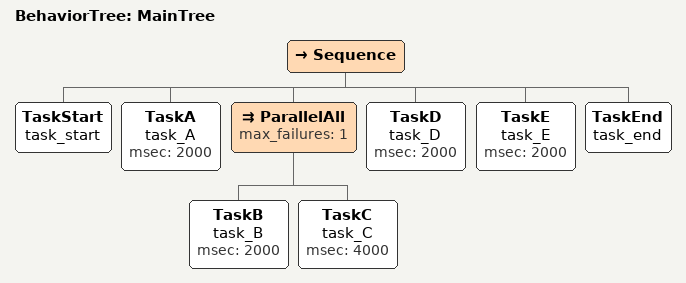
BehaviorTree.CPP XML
<?xml version="1.0" encoding="UTF-8"?>
<root BTCPP_format="4">
  <BehaviorTree ID="MainTree">
    <Sequence>
      <TaskStart name="task_start"/>
      <TaskA name="task_A"
             msec="2000"/>
      <ParallelAll max_failures="1">
        <TaskB name="task_B"
               msec="2000"/>
        <TaskC name="task_C"
               msec="4000"/>
      </ParallelAll>
      <TaskD name="task_D"
             msec="2000"/>
      <TaskE name="task_E"
             msec="2000"/>
      <TaskEnd name="task_end"/>
    </Sequence>
  </BehaviorTree>

</root>
